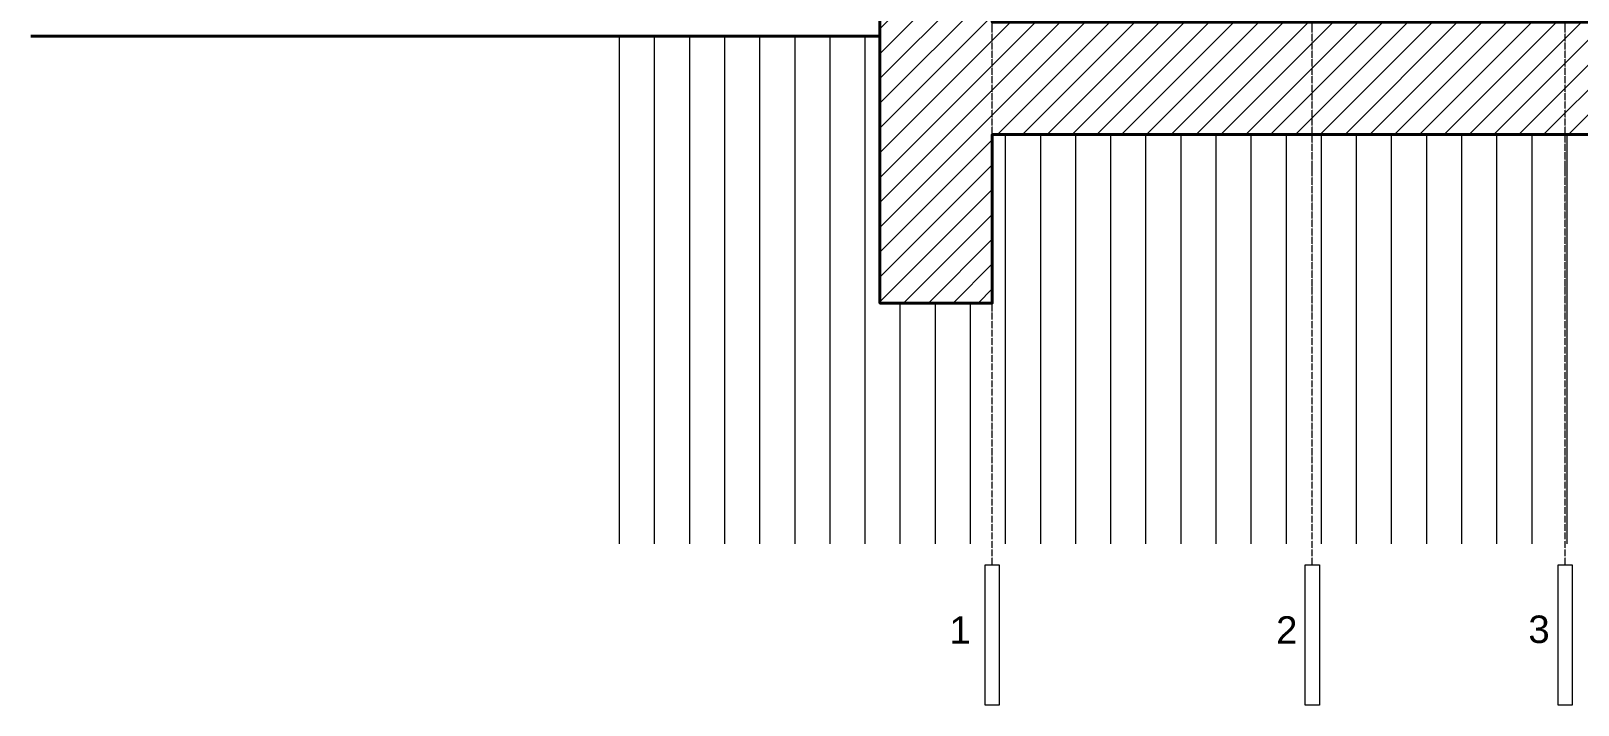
# Model space of a CAD drawing. Header units: millimetres. Extents: x -5631142 to 2070393, y -1055389 to 7396217.
# Drawn here: x 6904 to 12414, y 713 to 3114 of the extents above; entities that cross this region are included whole.
import ezdxf

# ---------------------------------------------------------------- set-up
doc = ezdxf.new("R2010")
doc.units = ezdxf.units.MM
doc.header["$MEASUREMENT"] = 0
doc.linetypes.add('ACAD_ISO04W100', pattern=[30, 24, -3, 0, -3])
for name, color, linetype, lineweight in [('Axis', 30, 'ACAD_ISO04W100', 9), ('Hatch', 6, 'Continuous', 9), ('Layout Text', 7, 'Continuous', 15), ('Text', 2, 'Continuous', 13), ('Thick', 1, 'Continuous', 40)]:
    doc.layers.add(name, color=color, linetype=linetype, lineweight=lineweight)
doc.styles.get("Standard").update_dxf_attribs({"font": 'arial.ttf'})

msp = doc.modelspace()

# ---------------------------------------------------------------- hatches: boundary and pattern name
at = {"layer": 'Hatch'}
h = msp.add_hatch(dxfattribs=at)
h.set_pattern_fill('ANSI31', color=256, scale=1000, angle=45)
h.paths.add_polyline_path([(9927.5, 3095.1), (8922.4, 3095.1), (8922.4, 1287.5), (17309.9, 1287.5), (17309.9, 3095.1), (15927.5, 3095.1), (15927.5, 2145.1), (15527.5, 2145.1), (15527.5, 2745.1), (10327.5, 2745.1), (10327.5, 2145.1), (9927.5, 2145.1)])
at = {"layer": 'Layout Text'}
h = msp.add_hatch(dxfattribs=at)
h.set_pattern_fill('ANSI31', color=14, scale=500)
h.paths.add_polyline_path([(13727.5, 17125.2), (13127.5, 17125.2), (12367.5, 17125.2), (12367.5, 16725.2), (12987.5, 16725.2), (12987.5, 15525.2), (13127.5, 15525.2), (13127.5, 16725.2), (13727.5, 16725.2)])
h.paths.add_polyline_path([(11467.5, 17125.2), (9927.5, 17125.2), (9927.5, 15575.2), (10327.5, 15575.2), (10327.5, 16725.2), (11327.5, 16725.2), (11327.5, 16525.2), (11327.5, 15575.2), (11467.5, 15575.2), (11467.5, 16725.2)])
h.paths.add_polyline_path([(11467.5, 13525.2), (11467.5, 14675.2), (11327.5, 14675.2), (11327.5, 13525.2), (10327.5, 13525.2), (10327.5, 13625.2), (10327.5, 14675.2), (9927.5, 14675.2), (9927.5, 13125.2), (11467.5, 13125.2)])
h.paths.add_polyline_path([(15927.5, 13525.2), (15527.5, 13525.2), (12367.5, 13525.2), (12367.5, 13125.2), (15927.5, 13125.2)])
h.paths.add_polyline_path([(15927.5, 6595.1), (12487.5, 6595.1), (12487.5, 5895.1), (9927.5, 5895.1), (9927.5, 5445.1), (10327.5, 5445.1), (11327.5, 5445.1), (11327.5, 5245.1), (11467.5, 5245.1), (11467.5, 5445.1), (12987.5, 5445.1), (12987.5, 6145.1), (15527.5, 6145.1), (15527.5, 5445.1), (15702.5, 5445.1), (15752.5, 5445.1), (15927.5, 5445.1)])
h.paths.add_polyline_path([(10327.5, 4245.1), (9927.5, 4245.1), (9927.5, 2145.1), (10327.5, 2145.1), (10327.5, 2745.1), (15527.5, 2745.1), (15527.5, 2145.1), (15927.5, 2145.1), (15927.5, 4245.1), (15527.5, 4245.1), (15527.5, 3145.1), (10327.5, 3145.1)])

# ---------------------------------------------------------------- linework, layer by layer
at = {"layer": 'Axis'}
for p, q in [((10327.5, 2145.1), (10327.5, 7250.5)), ((11467.5, 2145.1), (11467.5, 7250.5)), ((12367.5, 2145.1), (12367.5, 7250.5)), ((10327.5, 1213.2), (10327.5, 6318.7)), ((11467.5, 1213.2), (11467.5, 6318.7)), ((12367.5, 1213.2), (12367.5, 6318.7))]:
    msp.add_line(p, q, dxfattribs=at)
at = {"layer": 'Text'}
for points in [[(10352.5, 1213.2), (10352.5, 713.2), (10302.5, 713.2), (10302.5, 1213.2), (10352.5, 1213.2)], [(11492.5, 1213.2), (11492.5, 713.2), (11442.5, 713.2), (11442.5, 1213.2), (11492.5, 1213.2)], [(12392.5, 1213.2), (12392.5, 713.2), (12342.5, 713.2), (12342.5, 1213.2), (12392.5, 1213.2)]]:
    msp.add_lwpolyline(points, dxfattribs=at)
at = {"layer": 'Thick'}
msp.add_line((9927.5, 3095.1), (6903.8, 3095.1), dxfattribs=at)
msp.add_lwpolyline([(10327.5, 4245.1), (10327.5, 3145.1), (15527.5, 3145.1), (15527.5, 4245.1), (15927.5, 4245.1), (15927.5, 2145.1), (15527.5, 2145.1), (15527.5, 2745.1), (10327.5, 2745.1), (10327.5, 2145.1), (9927.5, 2145.1), (9927.5, 4245.1)], dxfattribs=at)

# ---------------------------------------------------------------- texts
at = {"layer": 'Text'}
for s, p in [('1', (10174.9, 931.6)), ('2', (11338.4, 931.6)), ('3', (12236.9, 934.2))]:
    msp.add_text(s, height=97.9, dxfattribs=at).set_placement(p)

doc.saveas('drawing.dxf')
